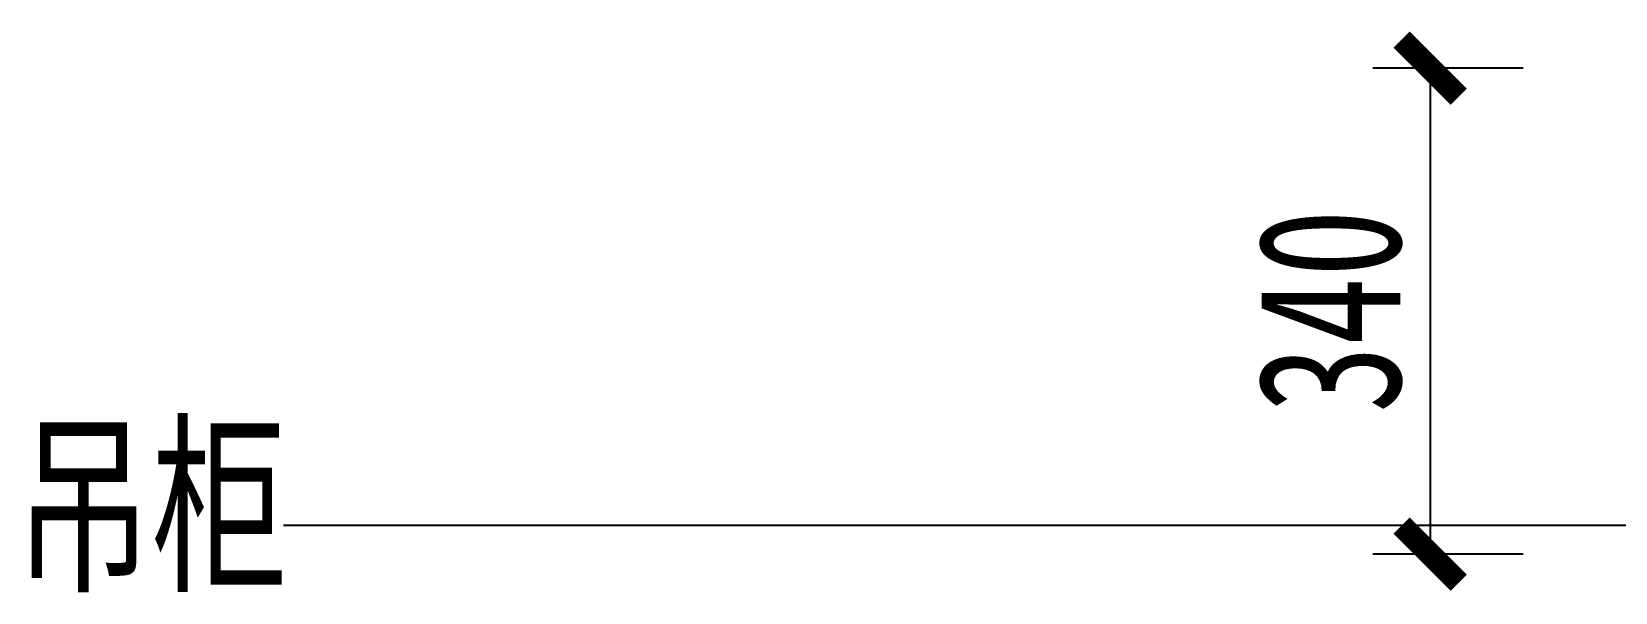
# Model space of a CAD drawing. Header units: millimetres. Extents: x 3104083 to 3173399, y -3165492 to -3044687.
# Drawn here: x 3121033 to 3122141, y -3134740 to -3134348 of the extents above; entities that cross this region are included whole.
import ezdxf

# ---------------------------------------------------------------- set-up
doc = ezdxf.new("R2010")
doc.units = ezdxf.units.MM
doc.header["$LTSCALE"] = 500
doc.header["$MEASUREMENT"] = 0
doc.header["$PDMODE"] = 2
doc.layers.get('0').update_dxf_attribs({"linetype": 'CONTINUOUS'})
doc.layers.get('DEFPOINTS').update_dxf_attribs({"linetype": 'CONTINUOUS'})
doc.layers.add('D-节点尺寸', color=5, linetype='CONTINUOUS')
doc.layers.add('W-基础引线', color=35, linetype='CONTINUOUS')
doc.styles.add('DIM', font='SimSun.ttf', dxfattribs={"width": 0.7})
doc.dimstyles.new('40', dxfattribs={"dimscale": 40, "dimtxt": 2.5, "dimasz": 1, "dimexe": 1, "dimexo": 1, "dimgap": 0.5, "dimtad": 1, "dimdec": 0, "dimzin": 0, "dimdsep": 46, "dimtxsty": 'DIM', "dimblk": 'ARCHTICK', "dimcen": 0, "dimclrd": 5, "dimclre": 5, "dimclrt": 35, "dimadec": 0, "dimazin": 0, "dimtfac": 0.5, "dimtdec": 0, "dimtix": 1, "dimtmove": 2, "dimatfit": 2, "dimldrblk": 'A', "dimfxl": 0, "dimtolj": 1, "dimtzin": 0, "dimlwd": -1, "dimlwe": -1, "dimarcsym": 0})
doc.dimstyles.new('基础引线', dxfattribs={"dimtxt": 3, "dimasz": 0.7, "dimexe": 2, "dimexo": 6, "dimgap": 1, "dimtad": 1, "dimdec": 0, "dimdsep": 46, "dimtxsty": 'Standard', "dimblk1": 'A', "dimblk2": 'A', "dimsah": 1, "dimcen": 3, "dimdle": 200, "dimclrd": 256, "dimclre": 256, "dimclrt": 2, "dimadec": 0, "dimazin": 0, "dimtfac": 1, "dimtdec": 0, "dimtix": 1, "dimtmove": 1, "dimatfit": 3, "dimldrblk": 'A', "dimfxl": 0, "dimtvp": 1, "dimtolj": 1, "dimtzin": 0, "dimarcsym": 0})

# ---------------------------------------------------------------- blocks, each defined once
blk = doc.blocks.new('_ArchTick')
at = {"color": 0, "linetype": 'ByBlock', "const_width": 0.4}
blk.add_lwpolyline([(-0.5, -0.5), (0.5, 0.5)], dxfattribs=at)
blk = doc.blocks.new('*D2170')
at = {"layer": 'D-节点尺寸', "color": 5, "ltscale": 100}
for p, q in [((3122076.6, -3134373.4), (3121971.5, -3134373.4)), ((3122011.5, -3134373.4), (3122011.5, -3134713.4)), ((3122076.6, -3134713.4), (3121971.5, -3134713.4))]:
    blk.add_line(p, q, dxfattribs=at)
at = {"layer": 'DEFPOINTS', "color": 0, "ltscale": 100}
for p in [(3122116.6, -3134373.4), (3122011.5, -3134713.4), (3122116.6, -3134713.4)]:
    blk.add_point(p, dxfattribs=at)
at = {"layer": 'D-节点尺寸', "color": 5, "ltscale": 100, "xscale": 40, "yscale": 40, "zscale": 40}
for p, rotation in [((3122011.5, -3134373.4), 90), ((3122011.5, -3134713.4), 270)]:
    blk.add_blockref('_ArchTick', p, dxfattribs=dict(at, rotation=rotation))
at = {"layer": 'D-节点尺寸', "color": 35, "ltscale": 100, "insert": (3121941.5, -3134543.4), "char_height": 100, "attachment_point": 5, "rotation": 90, "style": 'DIM'}
blk.add_mtext('\\A1;340', dxfattribs=at)
blk = doc.blocks.new('A')
for p, q in [((-1.435, 1.148), (-1.09, 1.437)), ((-1.09, 1.437), (0, 0)), ((-1.435, 1.148), (-0.369, 0)), ((-0.369, 0), (-2.127, 0)), ((-1.435, -1.148), (-0.369, 0)), ((-1.09, -1.437), (0, 0)), ((-1.435, -1.148), (-1.09, -1.437))]:
    blk.add_line(p, q)
for points in [[(-1.435, 1.148), (-1.09, 1.437), (-0.369, 0), (0, 0)], [(-1.435, -1.148), (-1.09, -1.437), (-0.369, 0), (0, 0)]]:
    blk.add_solid(points)

msp = doc.modelspace()

# ---------------------------------------------------------------- texts
at = {"layer": 'D-节点尺寸', "color": 35, "ltscale": 100, "insert": (3121116.754, -3134684.719), "char_height": 100, "attachment_point": 5, "style": 'DIM'}
msp.add_mtext_dynamic_manual_height_columns('吊柜', width=1011.95328, gutter_width=400, heights=[0], dxfattribs=at)

# ---------------------------------------------------------------- dimensions: what is measured, and where the dimension line sits
at = {"layer": 'D-节点尺寸', "color": 251, "ltscale": 100}
dim = msp.add_linear_dim(base=(3122011.55, -3134713.41), p1=(3122116.65, -3134373.41), p2=(3122116.65, -3134713.41), angle=90, dimstyle='40', dxfattribs=at)
dim.commit()
dim.dimension.update_dxf_attribs({"geometry": '*D2170', "text_midpoint": (3121941.55, -3134543.41)})

# ---------------------------------------------------------------- leaders
at = {"layer": 'W-基础引线'}
msp.add_leader([(3122600.047, -3134693.322), (3121209.047, -3134693.322)], dimstyle='基础引线', override={"dimasz": 20}, dxfattribs=at)

doc.saveas('drawing.dxf')
